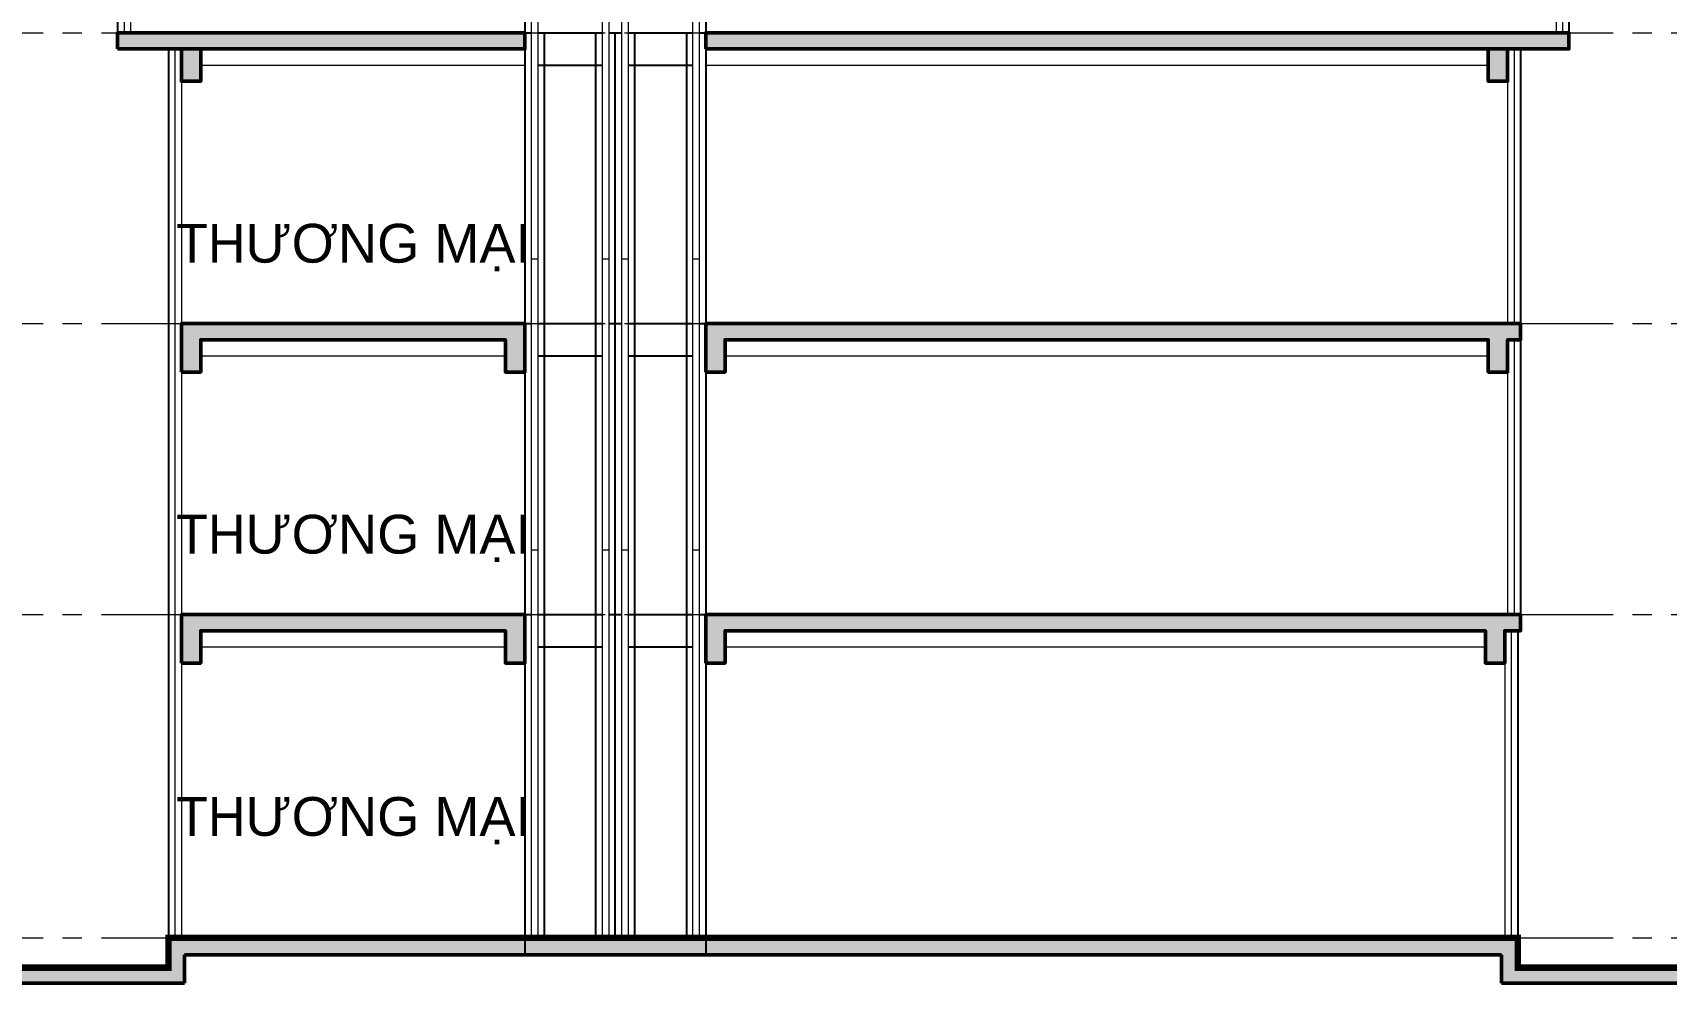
# Model space of a CAD drawing. Header units: millimetres. Extents: x 573003 to 1294762, y -9906 to 413061.
# Drawn here: x 656627 to 681915, y 13526 to 28476 of the extents above; entities that cross this region are included whole.
import ezdxf
from ezdxf.xclip import XClip

# ---------------------------------------------------------------- set-up
doc = ezdxf.new("R2010")
doc.units = ezdxf.units.MM
doc.header["$MEASUREMENT"] = 0
doc.linetypes.add('IMPORT-CE', pattern=[135, 90, -15, 15, -15])
for name, color, linetype in [('A-ANNO-ROOM', 50, 'Continuous'), ('A-FLOR-STRS', 1, 'Continuous'), ('A-SYM-LVLS', 1, 'Continuous'), ('A-WALL-PATT', 251, 'Continuous')]:
    doc.layers.add(name, color=color, linetype=linetype)
for name, color, linetype, lineweight in [('KT-Net cot', 2, 'Continuous', 50), ('KT-Net manh', 251, 'Continuous', 13), ('KT-Net thay', 7, 'Continuous', 25), ('KT-Net truc', 18, 'Continuous', 15)]:
    doc.layers.add(name, color=color, linetype=linetype, lineweight=lineweight)
doc.styles.add('HBA-Text', font='GOTHIC.TTF')

# ---------------------------------------------------------------- blocks, each defined once
blk = doc.blocks.new('Levels')
at = {"layer": 'KT-Net truc', "linetype": 'IMPORT-CE', "ltscale": 20, "elevation": 0}
for points in [[(-7437.9, 14000), (6189, 14000)], [(-7437.9, 9500), (6189, 9500)], [(-7437.9, 5000), (6189, 5000)], [(-7437.9, 0), (6189, 0)]]:
    blk.add_lwpolyline(points, dxfattribs=at)
blk = doc.blocks.new('A$C57226B7E')
at = {"layer": 'A-ANNO-ROOM', "ltscale": 800, "extrusion": (-2.94127e-05, 9.98611e-07, 1), "insert": (2658, 842, -5), "char_height": 600, "width": 6000, "attachment_point": 2, "text_direction": (1, 0, 2.9e-05), "style": 'HBA-Text'}
blk.add_mtext('TH{\\fArial|b0|i0|c0|p34;ƯƠNG MẠI}', dxfattribs=at)

msp = doc.modelspace()

# ---------------------------------------------------------------- hatches: boundary and pattern name
at = {"layer": 'A-WALL-PATT'}
h = msp.add_hatch(color=256, dxfattribs=at)
h.dxf.hatch_style = 1
h.paths.add_polyline_path([(657941.9, 28225.6), (664246.4, 28225.6), (664246.4, 28475.6), (657941.9, 28475.6)])
h.paths.add_polyline_path([(667046.5, 28225.6), (680408.9, 28225.6), (680408.9, 28475.6), (667046.5, 28475.6)])
h = msp.add_hatch(color=256, dxfattribs=at)
h.dxf.hatch_style = 1
h.paths.add_polyline_path([(658929.8, 28225.6), (659229.8, 28225.6), (659229.8, 27725.6), (658929.8, 27725.6)])
h.paths.add_polyline_path([(679158.9, 28225.6), (679458.9, 28225.6), (679458.9, 27725.6), (679158.9, 27725.6)])
h = msp.add_hatch(color=256, dxfattribs=at)
h.dxf.hatch_style = 1
h.paths.add_polyline_path([(658929.8, 23225.6), (659229.8, 23225.6), (659229.8, 23725.6), (663946.4, 23725.6), (663946.4, 23225.6), (664246.4, 23225.6), (664246.4, 23725.6), (664246.4, 23975.6), (658929.8, 23975.6)])
h.paths.add_polyline_path([(667046.5, 23225.6), (667346.5, 23225.6), (667346.5, 23725.6), (679158.9, 23725.6), (679158.9, 23225.6), (679458.9, 23225.6), (679458.9, 23725.6), (679658.9, 23725.6), (679658.9, 23975.6), (667046.5, 23975.6)])
h = msp.add_hatch(color=256, dxfattribs=at)
h.dxf.hatch_style = 1
h.paths.add_polyline_path([(658929.8, 18725.6), (659229.8, 18725.6), (659229.8, 19225.6), (663946.4, 19225.6), (663946.4, 18725.6), (664246.4, 18725.6), (664246.4, 19225.6), (664246.4, 19475.6), (658929.8, 19475.6)])
h.paths.add_polyline_path([(667046.5, 18725.6), (667346.5, 18725.6), (667346.5, 19225.6), (679115.5, 19225.6), (679115.5, 18725.6), (679415.5, 18725.6), (679415.5, 19225.6), (679658.9, 19225.6), (679658.9, 19475.6), (667046.5, 19475.6)])
h = msp.add_hatch(color=256, dxfattribs=at)
h.dxf.hatch_style = 1
h.paths.add_polyline_path([(594637, 13775.6), (594637, 14015.8), (599856.8, 14015.8), (599856.8, 14475.6), (615206.8, 14475.6), (615206.8, 14015.8), (658729.8, 14015.8), (658729.8, 14475.6), (679615.5, 14476.2), (679615.5, 14016.3), (706075.8, 14015.8), (706075.8, 13775.6), (679365.5, 13775.6), (679365.5, 14215.8), (658979.8, 14215.8), (658979.8, 13775.6), (614956.8, 13775.6), (614956.8, 14215.8), (600106.8, 14215.8), (600106.8, 13775.6)])

# ---------------------------------------------------------------- linework, layer by layer
at = {"layer": 'A-FLOR-STRS'}
for p, q in [((664246.4, 32975.6, 0), (664246.4, 14215.8, 0)), ((667046.5, 32975.6, 0), (667046.5, 14215.8, 0)), ((664246.4, 28475.6, 0), (664346.4, 28475.6, 0)), ((664446.4, 28475.6, 0), (665446.5, 28475.6, 0)), ((664546.4, 28475.6, 0), (664546.4, 23975.6, 0)), ((665346.5, 23975.6, 0), (665346.5, 28475.6, 0)), ((665646.5, 23975.6, 0), (665646.5, 28475.6, 0)), ((665846.5, 28475.6, 0), (666846.5, 28475.6, 0)), ((665946.5, 23975.6, 0), (665946.5, 28475.6, 0)), ((666746.5, 28475.6, 0), (666746.5, 23975.6, 0)), ((666946.5, 28475.6, 0), (667046.5, 28475.6, 0)), ((664446.4, 27975.6, 0), (665446.5, 27975.6, 0)), ((665846.5, 27975.6, 0), (666846.5, 27975.6, 0)), ((664246.4, 23975.6, 0), (664346.4, 23975.6, 0)), ((664246.4, 23975.6, 0), (664346.4, 23975.6, 0)), ((664446.4, 23975.6, 0), (665446.5, 23975.6, 0)), ((664446.4, 23975.6, 0), (665446.5, 23975.6, 0)), ((664546.4, 23975.6, 0), (664546.4, 19475.6, 0)), ((665346.5, 19475.6, 0), (665346.5, 23975.6, 0)), ((665646.5, 19475.6, 0), (665646.5, 23975.6, 0)), ((665846.5, 23975.6, 0), (666846.5, 23975.6, 0)), ((665846.5, 23975.6, 0), (666846.5, 23975.6, 0)), ((665946.5, 19475.6, 0), (665946.5, 23975.6, 0)), ((666746.5, 23975.6, 0), (666746.5, 19475.6, 0)), ((666946.5, 23975.6, 0), (667046.5, 23975.6, 0)), ((666946.5, 23975.6, 0), (667046.5, 23975.6, 0)), ((664446.4, 23475.6, 0), (665446.5, 23475.6, 0)), ((665846.5, 23475.6, 0), (666846.5, 23475.6, 0)), ((664246.4, 19475.6, 0), (664346.4, 19475.6, 0)), ((664446.4, 19475.6, 0), (665446.5, 19475.6, 0)), ((664546.4, 19475.6, 0), (664546.4, 14475.6, 0)), ((665346.5, 14475.6, 0), (665346.5, 19475.6, 0)), ((665646.5, 14475.6, 0), (665646.5, 19475.6, 0)), ((665846.5, 19475.6, 0), (666846.5, 19475.6, 0)), ((665946.5, 14475.6, 0), (665946.5, 19475.6, 0)), ((666746.5, 19475.6, 0), (666746.5, 14475.6, 0)), ((666946.5, 19475.6, 0), (667046.5, 19475.6, 0)), ((664446.4, 18975.6, 0), (665446.5, 18975.6, 0)), ((665846.5, 18975.6, 0), (666846.5, 18975.6, 0))]:
    msp.add_line(p, q, dxfattribs=at)
at = {"layer": 'A-FLOR-STRS', "elevation": 0}
for points in [[(665546.5, 28475.6), (665746.5, 28475.6)], [(665546.5, 23975.6), (665746.5, 23975.6)], [(665546.5, 23975.6), (665746.5, 23975.6)], [(665546.5, 19475.6), (665746.5, 19475.6)]]:
    msp.add_lwpolyline(points, dxfattribs=at)
at = {"layer": 'A-FLOR-STRS', "const_width": 100, "elevation": 0}
msp.add_lwpolyline([(591062.5, 14015.8), (599856.8, 14015.8), (599856.8, 14475.6), (615206.8, 14475.6), (615206.8, 14015.8), (658729.8, 14015.8), (658729.8, 14475.6), (679615.5, 14476.2), (679615.5, 14015.8), (708713.5, 14015.8)], dxfattribs=at)
at = {"layer": 'A-SYM-LVLS'}
msp.add_line((679658.9, 28225.6, 0), (679658.9, 23975.6, 0), dxfattribs=at)
at = {"layer": 'KT-Net cot'}
for p, q in [((658979.8, 13775.6, 0), (658979.8, 14215.8, 0)), ((658979.8, 14215.8, 0), (679365.5, 14215.8, 0)), ((679365.5, 14215.8, 0), (679365.5, 13775.6, 0)), ((614956.8, 13775.6, 0), (658979.8, 13775.6, 0)), ((679365.5, 13775.6, 0), (706075.8, 13775.6, 0))]:
    msp.add_line(p, q, dxfattribs=at)
at = {"layer": 'KT-Net cot', "elevation": 0}
for points in [[(657941.9, 28225.6), (664246.4, 28225.6), (664246.4, 28475.6), (657941.9, 28475.6)], [(667046.5, 28225.6), (680408.9, 28225.6), (680408.9, 28475.6), (667046.5, 28475.6)], [(658929.8, 28225.6), (659229.8, 28225.6), (659229.8, 27725.6), (658929.8, 27725.6)], [(679158.9, 28225.6), (679458.9, 28225.6), (679458.9, 27725.6), (679158.9, 27725.6)], [(658929.8, 23225.6), (659229.8, 23225.6), (659229.8, 23725.6), (663946.4, 23725.6), (663946.4, 23225.6), (664246.4, 23225.6), (664246.4, 23725.6), (664246.4, 23975.6), (658929.8, 23975.6)], [(667046.5, 23225.6), (667346.5, 23225.6), (667346.5, 23725.6), (679158.9, 23725.6), (679158.9, 23225.6), (679458.9, 23225.6), (679458.9, 23725.6), (679658.9, 23725.6), (679658.9, 23975.6), (667046.5, 23975.6)], [(658929.8, 18725.6), (659229.8, 18725.6), (659229.8, 19225.6), (663946.4, 19225.6), (663946.4, 18725.6), (664246.4, 18725.6), (664246.4, 19225.6), (664246.4, 19475.6), (658929.8, 19475.6)], [(667046.5, 18725.6), (667346.5, 18725.6), (667346.5, 19225.6), (679115.5, 19225.6), (679115.5, 18725.6), (679415.5, 18725.6), (679415.5, 19225.6), (679658.9, 19225.6), (679658.9, 19475.6), (667046.5, 19475.6)]]:
    msp.add_lwpolyline(points, close=True, dxfattribs=at)
msp.add_lwpolyline([(615206.8, 14015.8), (658729.8, 14015.8), (658729.8, 14475.6), (679615.5, 14475.6), (679615.5, 14015.8), (706075.8, 14015.8), (706075.8, 13525.6)], dxfattribs=at)
at = {"layer": 'KT-Net manh'}
for p, q in [((658041.9, 32725.6, 0), (658041.9, 28475.6, 0)), ((658141.9, 32725.6, 0), (658141.9, 28475.6, 0)), ((680208.9, 32725.6, 0), (680208.9, 28475.6, 0)), ((680308.9, 32725.6, 0), (680308.9, 28475.6, 0)), ((658829.8, 28225.6, 0), (658829.8, 14475.6, 0)), ((658929.8, 28225.6, 0), (658929.8, 14475.6, 0)), ((679458.9, 28225.6, 0), (679458.9, 23975.6, 0)), ((679458.9, 28225.6, 0), (679458.9, 23975.6, 0)), ((679558.9, 28225.6, 0), (679558.9, 23975.6, 0)), ((679558.9, 28225.6, 0), (679558.9, 23975.6, 0)), ((679458.9, 23725.6, 0), (679458.9, 19475.6, 0)), ((679558.9, 23725.6, 0), (679558.9, 19475.6, 0)), ((679415.5, 19225.6, 0), (679415.5, 14475.6, 0)), ((679515.5, 19225.6, 0), (679515.5, 14475.6, 0))]:
    msp.add_line(p, q, dxfattribs=at)
at = {"layer": 'KT-Net manh', "ltscale": 1500}
for p, q in [((659229.8, 27975.6, 0), (664246.4, 27975.6, 0)), ((667046.5, 27975.6, 0), (679158.9, 27975.6, 0)), ((659229.8, 23475.6, 0), (663946.4, 23475.6, 0)), ((667346.5, 23475.6, 0), (679158.9, 23475.6, 0)), ((659229.8, 18975.6, 0), (663946.4, 18975.6, 0)), ((667346.5, 18975.6, 0), (679115.5, 18975.6, 0))]:
    msp.add_line(p, q, dxfattribs=at)
at = {"layer": 'KT-Net manh', "ltscale": 1500, "elevation": 0}
for points in [[(664346.4, 23975.6), (664346.4, 29475.6), (664446.4, 29475.6), (664446.4, 23975.6)], [(665446.5, 23975.6), (665446.5, 29475.6), (665546.5, 29475.6), (665546.5, 23975.6)], [(665746.5, 23975.6), (665746.5, 29475.6), (665846.5, 29475.6), (665846.5, 23975.6)], [(666846.5, 23975.6), (666846.5, 29475.6), (666946.5, 29475.6), (666946.5, 23975.6)], [(664346.4, 19475.6), (664346.4, 24975.6), (664446.4, 24975.6), (664446.4, 19475.6)], [(665446.5, 19475.6), (665446.5, 24975.6), (665546.5, 24975.6), (665546.5, 19475.6)], [(665746.5, 19475.6), (665746.5, 24975.6), (665846.5, 24975.6), (665846.5, 19475.6)], [(666846.5, 19475.6), (666846.5, 24975.6), (666946.5, 24975.6), (666946.5, 19475.6)], [(664346.4, 14475.6), (664346.4, 20475.6), (664446.4, 20475.6), (664446.4, 14475.6)], [(665446.5, 14475.6), (665446.5, 20475.6), (665546.5, 20475.6), (665546.5, 14475.6)], [(665746.5, 14475.6), (665746.5, 20475.6), (665846.5, 20475.6), (665846.5, 14475.6)], [(666846.5, 14475.6), (666846.5, 20475.6), (666946.5, 20475.6), (666946.5, 14475.6)]]:
    msp.add_lwpolyline(points, dxfattribs=at)
at = {"layer": 'KT-Net thay'}
for p, q in [((657941.9, 32725.6, 0), (657941.9, 28475.6, 0)), ((680408.9, 32725.6, 0), (680408.9, 28475.6, 0)), ((658729.8, 28225.6, 0), (658729.8, 14475.6, 0)), ((679658.9, 28225.6, 0), (679658.9, 23975.6, 0)), ((679658.9, 23725.6, 0), (679658.9, 19475.6, 0)), ((679615.5, 19225.6, 0), (679615.5, 14475.6, 0))]:
    msp.add_line(p, q, dxfattribs=at)
at = {"layer": 'KT-Net truc', "linetype": 'IMPORT-CE', "ltscale": 20}
for p, q in [((573990.5, 28475.6, 0), (690764.9, 28475.6, 0)), ((573990.5, 23975.6, 0), (690764.9, 23975.6, 0)), ((573990.5, 19475.6, 0), (690764.9, 19475.6, 0)), ((573990.5, 14475.6, 0), (713096.7, 14475.6, 0))]:
    msp.add_line(p, q, dxfattribs=at)

# ---------------------------------------------------------------- block references
at = {"layer": 'A-WALL-PATT'}
ref = msp.add_blockref('Levels', (653502.6, 14475.6, 0), dxfattribs=at)
XClip(ref).set_block_clipping_path([(-19282.2316047037, -19213.4142947759), (-1742.8393161013, 140216.6709211473)])
at = {"layer": 'KT-Net truc'}
for p in [(658934.6, 24677.2, 5), (658934.6, 20177.2, 5), (658934.6, 15811.7, 5)]:
    msp.add_blockref('A$C57226B7E', p, dxfattribs=at)

doc.saveas('drawing.dxf')
